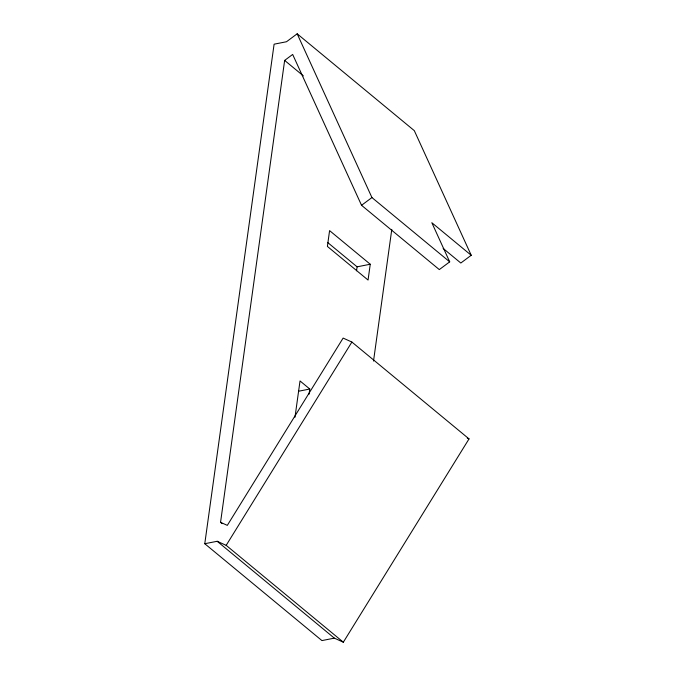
<?xml version="1.0" encoding="UTF-8"?>
<svg xmlns="http://www.w3.org/2000/svg" width="676" height="676" viewBox="0 0 676 676"><rect width="100%" height="100%" fill="white"/><g stroke="black" fill="none" stroke-linecap="round" stroke-linejoin="round"><path stroke-width="1.01" d="M471.223 255.283L431.829 222.717L449.701 261.849L439.299 269.589L361.542 205.301L292.666 54.443L284.647 60.409L220.553 522.311L227.313 525.37L343.121 338.084L351.892 342.048L469.034 438.901L343.332 642.2L334.333 638.136L321.928 640.586L204.777 543.724L274.101 44.185L286.497 41.743L297.17 33.8L414.312 130.654L471.223 255.283L460.821 263.023L443.135 248.405M294.981 417.261L300.026 380.943L309.785 389.021L309.067 394.209M356.539 270.789L357.089 266.834L327.809 242.625M370.254 264.24L368.057 280.05L327.395 246.427L329.584 230.617L370.254 264.24L357.089 266.834M373.515 361.052L391.793 229.375M343.332 642.2L226.181 545.346L351.892 342.048M361.542 205.301L371.935 197.561L449.701 261.849M298.648 391.218L309.785 389.021M204.777 543.724L217.182 541.282L226.181 545.346M467.285 438.107L469.034 438.901M284.647 60.409L303.355 75.881M220.553 522.311L222.184 523.663M217.182 541.282L334.333 638.136M297.17 33.8L371.935 197.561"/></g></svg>
